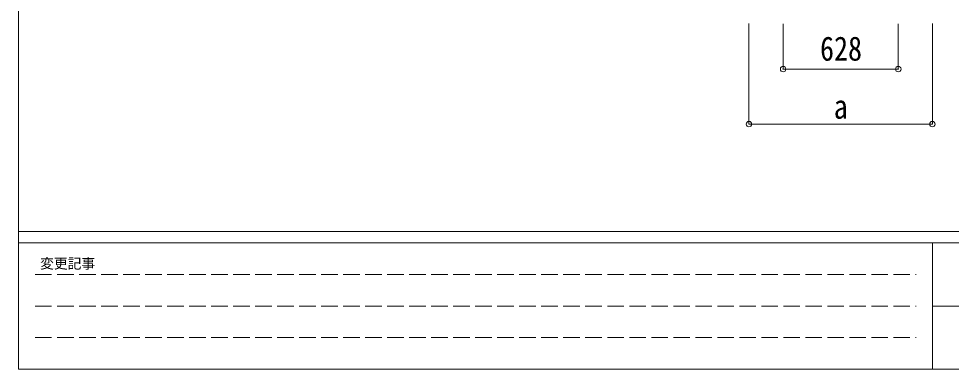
# Model space of a CAD drawing. Units: millimetres at full size, sheet at 1:30; details may follow other scales. Extents: x -8432 to 8432, y -5820 to 5820.
# Drawn here: x -8432 to -3346, y -5820 to -3910 of the extents above; entities that cross this region are included whole.
import ezdxf
from ezdxf.enums import TextEntityAlignment as Align

# ---------------------------------------------------------------- set-up
doc = ezdxf.new("R2010")
doc.units = ezdxf.units.MM
doc.header["$LTSCALE"] = 30
doc.header["$PDMODE"] = 32
doc.header["$PDSIZE"] = 30
doc.linetypes.add('DASHED3', pattern=[4, 3, -1])
doc.layers.add('0-6_OTH_LINE', color=6, linetype='Continuous', lineweight=9)
doc.layers.add('F-0_240', color=7, linetype='Continuous', lineweight=9)
doc.styles.add('ＭＳ ゴシック', font='')
doc.styles.get('ＭＳ ゴシック').set_extended_font_data('MS Gothic')

msp = doc.modelspace()

# ---------------------------------------------------------------- linework, layer by layer
at = {"layer": '0-6_OTH_LINE'}
for p, q in [((-4449.73, -4484.12), (-4449.73, -3935.12)), ((-4263.73, -4184.12), (-4263.73, -3937.81)), ((-3635.73, -4184.12), (-3635.73, -3937.81)), ((-3449.73, -4484.12), (-3449.73, -3935.12)), ((-4263.73, -4184.12), (-3635.73, -4184.12)), ((-3449.73, -4484.12), (-4449.73, -4484.12))]:
    msp.add_line(p, q, dxfattribs=at)
for p in [(-4263.73, -4184.12), (-3635.73, -4184.12), (-4449.73, -4484.12), (-3449.73, -4484.12)]:
    msp.add_point(p, dxfattribs=at)
at = {"layer": 'F-0_240', "color": 5}
for p, q in [((-8432.06, 5820), (-8432.06, -5820)), ((-8432.06, -5070), (8007.94, -5070)), ((-8432.06, -5130), (5341.19, -5130)), ((-3448.82, -5130), (-3448.82, -5820)), ((-3448.82, -5475), (2701.18, -5475)), ((-8432.06, -5820), (8007.94, -5820))]:
    msp.add_line(p, q, dxfattribs=at)
at = {"layer": 'F-0_240', "color": 4, "linetype": 'DASHED3'}
for p, q in [((-8342.06, -5302.5), (-3538.82, -5302.5)), ((-8342.06, -5475), (-3538.82, -5475)), ((-8342.06, -5647.5), (-3538.82, -5647.5))]:
    msp.add_line(p, q, dxfattribs=at)

# ---------------------------------------------------------------- texts
at = {"layer": '0-6_OTH_LINE', "color": 7, "style": 'ＭＳ ゴシック', "width": 0.85}
for s, p in [('628', (-4062.23, -4178.12)), ('a', (-3987.23, -4494.12))]:
    msp.add_text(s, height=132, dxfattribs=at).set_placement(p, align=Align.BOTTOM_LEFT)
at = {"layer": 'F-0_240', "style": 'ＭＳ ゴシック'}
msp.add_text('変更記事', height=54.99, dxfattribs=at).set_placement((-8314.83, -5287.5), align=Align.BOTTOM_LEFT)

doc.saveas('drawing.dxf')
